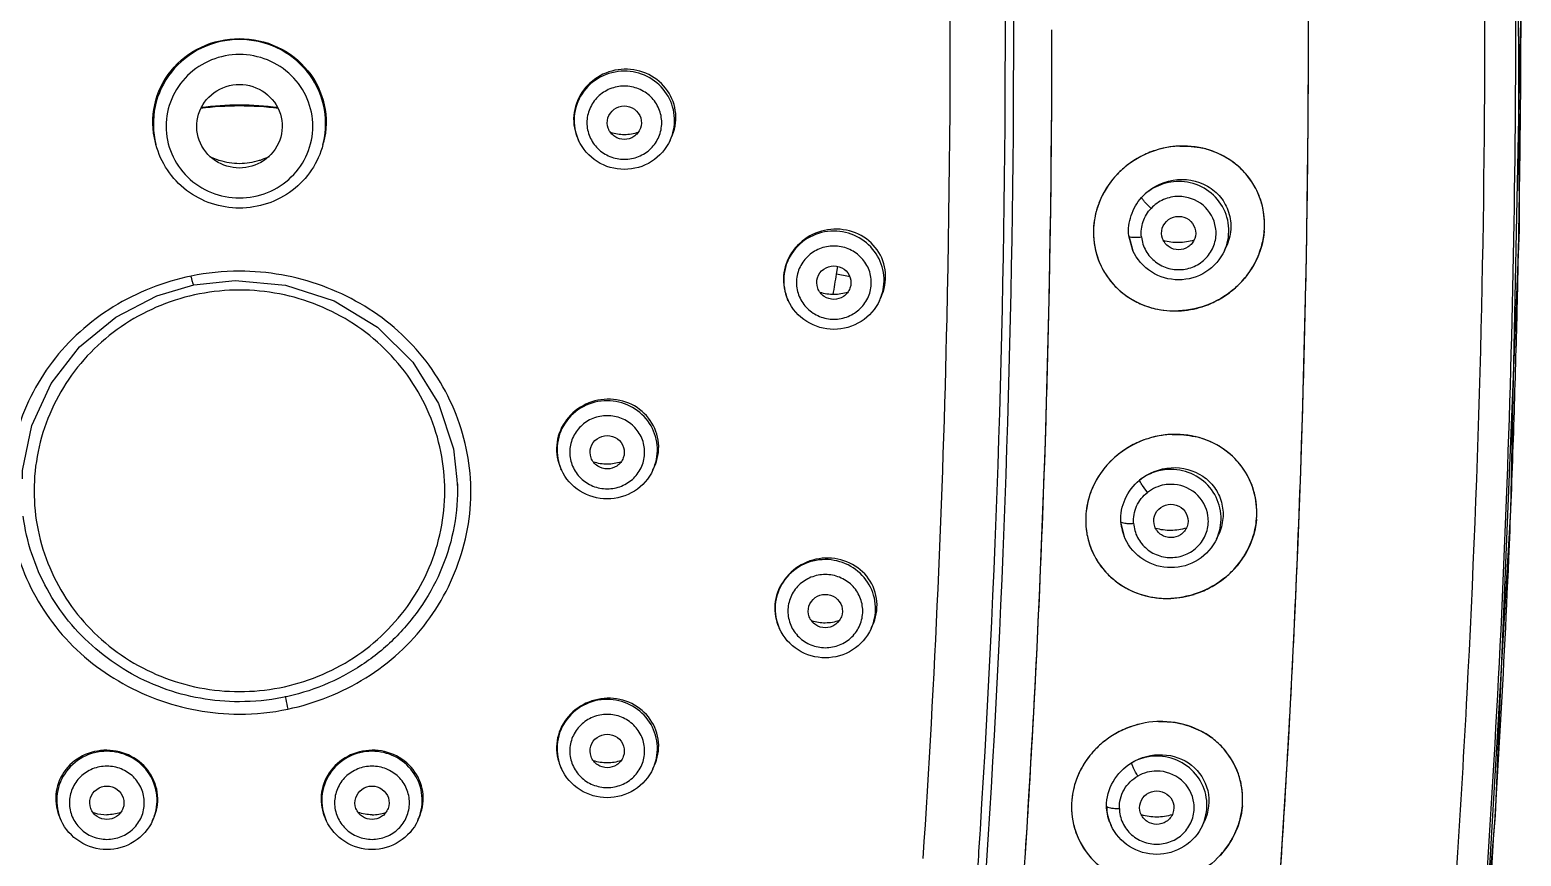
# Model space of a CAD drawing. Extents: x 0 to 3160, y 0 to 2315.
# Drawn here: x 1190.95 to 1225.82, y 992.81 to 1012.14 of the extents above; entities that cross this region are included whole.
import ezdxf

# ---------------------------------------------------------------- set-up
doc = ezdxf.new("R2010")
doc.units = 0
doc.header["$LTSCALE"] = 10
doc.header["$MEASUREMENT"] = 0
doc.layers.add('DEF_LAYER_ASSEM_MEMBER', color=7, linetype='CONTINUOUS')

msp = doc.modelspace()

# ---------------------------------------------------------------- linework, layer by layer
at = {"layer": 'DEF_LAYER_ASSEM_MEMBER', "color": 7, "linetype": 'Continuous'}
for p, q in [((1225.789, 1007.462), (1225.715, 1022.337)), ((1225.583, 1000.894), (1225.825, 1012.764)), ((1205.922, 1009.554), (1205.951, 1009.616)), ((1193.9, 1009.46), (1193.887, 1009.509)), ((1197.805, 1009.46), (1197.818, 1009.509)), ((1203.783, 1009.554), (1203.77, 1009.582)), ((1216.741, 1006.98), (1216.648, 1007.322)), ((1225.222, 993.762), (1225.789, 1007.462)), ((1216.745, 1006.972), (1216.741, 1006.98)), ((1218.885, 1006.972), (1218.927, 1007.063)), ((1208.683, 1005.813), (1208.672, 1005.835)), ((1210.822, 1005.813), (1210.857, 1005.888)), ((1203.383, 1001.844), (1203.368, 1001.875)), ((1205.522, 1001.844), (1205.552, 1001.907)), ((1224.875, 988.949), (1225.583, 1000.894)), ((1216.559, 1000.247), (1216.462, 1000.635)), ((1216.564, 1000.236), (1216.559, 1000.247)), ((1218.704, 1000.236), (1218.747, 1000.33)), ((1217.621, 998.84), (1217.634, 998.84)), ((1208.483, 998.127), (1208.471, 998.151)), ((1210.622, 998.127), (1210.658, 998.204)), ((1203.383, 994.854), (1203.367, 994.887)), ((1205.522, 994.854), (1205.553, 994.92)), ((1191.683, 993.642), (1191.658, 993.696)), ((1193.822, 993.642), (1193.842, 993.684)), ((1197.883, 993.642), (1197.863, 993.684)), ((1200.022, 993.642), (1200.047, 993.696)), ((1218.373, 993.529), (1218.417, 993.624)), ((1224.815, 988.954), (1225.222, 993.762)), ((1216.233, 993.529), (1216.227, 993.542)), ((1214.211, 992.564), (1214.232, 992.882)), ((1214.211, 992.564), (1214.232, 992.881))]:
    msp.add_line(p, q, dxfattribs=at)
at = {"layer": 'DEF_LAYER_ASSEM_MEMBER', "color": 9, "linetype": 'Continuous'}
for p, q in [((1216.648, 1007.322), (1216.745, 1006.972)), ((1209.815, 1006.427), (1209.844, 1006.607)), ((1208.673, 1005.835), (1208.683, 1005.813))]:
    msp.add_line(p, q, dxfattribs=at)
at = {"layer": 'DEF_LAYER_ASSEM_MEMBER', "color": 7, "linetype": 'Continuous'}
for points in [[(1190.782, 1001.64), (1190.778, 1001.83), (1190.994, 1002.884), (1191.446, 1003.869), (1192.115, 1004.728), (1192.958, 1005.421), (1193.923, 1005.919), (1194.784, 1006.173)], [(1194.784, 1006.173), (1195.75, 1006.278), (1196.93, 1006.168), (1198.066, 1005.8), (1199.079, 1005.185), (1199.904, 1004.367), (1200.506, 1003.402), (1200.86, 1002.336), (1200.936, 1001.623)]]:
    msp.add_lwpolyline(points, dxfattribs=at)
at = {"layer": 'DEF_LAYER_ASSEM_MEMBER', "color": 9, "linetype": 'Continuous'}
for centre, radius, start, end in [((900.231, 1011.836), 313.729, 0.0503, 5.90222), ((913.858, 1013.151), 311.965, 358.78693, 0.19914), ((915.882, 1012.087), 297.881, 356.40893, 0.16223), ((917.516, 1012.03), 296.443, 356.23922, 0.01575), ((1195.854, 1003.442), 6.919, 90.0101, 97.5797), ((1195.851, 1003.442), 6.919, 82.4244, 89.9899), ((1204.894, 1010.029), 1.132, 335.2008, 341.6146), ((1195.928, 1009.949), 1.939, 345.4131, 346.8932), ((1217.857, 1007.447), 1.132, 335.2008, 341.6146), ((1195.861, 1000.858), 5.639, 90.0888, 101.6722), ((916.074, 1013.115), 309.75, 358.49496, 358.78489), ((1137.356, 1018.122), 73.397, 350.45149, 350.83128), ((1205.073, 982.749), 24.149, 77.9039, 78.6759), ((1209.794, 1006.288), 1.132, 335.2008, 341.6146), ((917.357, 1013.08), 308.466, 358.01701, 358.49516), ((919.301, 1013.013), 306.521, 357.52408, 358.01697), ((1204.494, 1002.319), 1.132, 335.2008, 341.6146), ((1196.27, 1001.422), 4.68, 0.7035, 1.2093), ((1217.676, 1000.711), 1.132, 335.2008, 341.6146), ((921.78, 1012.901), 304.04, 355.90271, 357.52499), ((1209.594, 998.602), 1.132, 335.2008, 341.6146), ((1195.841, 1001.634), 5.505, 270.0737, 281.983), ((1204.494, 995.329), 1.132, 335.2008, 341.6146), ((1192.794, 994.117), 1.132, 335.2008, 341.6146), ((1198.994, 994.117), 1.132, 335.2008, 341.6146), ((1217.345, 994.004), 1.132, 335.2008, 341.6146), ((923.777, 1011.694), 289.977, 356.22607, 356.38881)]:
    msp.add_arc(centre, radius, start, end, dxfattribs=at)
at = {"layer": 'DEF_LAYER_ASSEM_MEMBER', "color": 7, "linetype": 'Continuous'}
for centre, radius, start, end in [((918.602, 1012.335), 302.25, 356.23239, 0.01627), ((914.452, 1012.411), 306.401, 358.75063, 0.00176), ((918.215, 1012.059), 296.637, 356.29326, 0.0164), ((914.076, 1012.134), 300.777, 358.75048, 0.00183), ((1195.853, 1003.484), 6.897, 90.0086, 97.5044), ((1195.851, 1003.484), 6.897, 82.502, 89.9914), ((1217.931, 1007.273), 2.153, 112.6801, 122.597), ((1217.925, 1007.286), 2.139, 107.8211, 112.6789), ((1217.924, 1007.292), 2.133, 92.9185, 107.8223), ((1217.918, 1007.356), 2.068, 92.1884, 92.8484), ((1217.933, 1007.448), 1.975, 72.763, 77.019), ((1217.945, 1007.484), 1.937, 60.9497, 72.7819), ((1195.846, 1010.576), 1.557, 243.5805, 249.9261), ((1195.845, 1010.574), 1.554, 249.927, 252.6238), ((1195.854, 1010.606), 1.587, 252.6782, 269.9544), ((1195.851, 1010.606), 1.587, 270.0455, 287.2996), ((1195.86, 1010.574), 1.554, 287.3539, 290.0729), ((1195.859, 1010.576), 1.557, 290.0738, 296.461), ((1217.912, 1007.3), 2.12, 128.4076, 137.3247), ((1217.922, 1007.289), 2.135, 122.6145, 128.418), ((1217.972, 1007.535), 1.879, 54.7165, 60.8982), ((1217.99, 1007.561), 1.847, 44.4182, 54.7243), ((1217.854, 1007.35), 2.043, 143.5539, 152.3083), ((1217.876, 1007.334), 2.071, 137.3475, 143.5621), ((1218.019, 1007.59), 1.807, 37.5474, 44.3804), ((1218.024, 1007.594), 1.8, 27.6921, 37.5424), ((1217.802, 1007.378), 1.983, 152.3299, 158.9553), ((1218.034, 1007.601), 1.788, 20.5648, 27.6655), ((1218.014, 1007.594), 1.81, 11.0609, 20.5527), ((1217.771, 1007.39), 1.951, 158.952, 167.832), ((1217.996, 1007.591), 1.827, 2.3259, 11.0332), ((1217.688, 1007.405), 1.866, 175.1789, 179.2504), ((1217.686, 1007.405), 1.864, 175.6705, 184.7747), ((1217.714, 1007.403), 1.892, 167.8528, 175.6643), ((1217.976, 1007.589), 1.847, 358.8526, 5.0234), ((1217.953, 1007.589), 1.871, 355.1894, 2.3257), ((1217.956, 1007.59), 1.867, 355.1646, 358.8472), ((1217.669, 1007.405), 1.847, 179.2573, 184.8108), ((1217.659, 1007.404), 1.837, 184.8117, 189.4037), ((1217.877, 1007.602), 1.947, 338.9673, 349.0904), ((1217.919, 1007.593), 1.905, 349.119, 355.1575), ((1217.636, 1007.401), 1.813, 189.4095, 200.3889), ((1217.822, 1007.623), 2.007, 332.4087, 338.9709), ((1217.629, 1007.399), 1.807, 200.4136, 207.564), ((1217.627, 1007.399), 1.805, 207.587, 217.1654), ((1217.787, 1007.642), 2.046, 323.5521, 332.3875), ((1217.641, 1007.41), 1.823, 217.1714, 224.1626), ((1217.658, 1007.428), 1.847, 224.1954, 234.0537), ((1217.73, 1007.689), 2.12, 308.3199, 317.3432), ((1217.749, 1007.67), 2.093, 317.365, 323.56), ((1217.68, 1007.458), 1.885, 234.0486, 240.6226), ((1217.7, 1007.497), 1.928, 240.6631, 251.4422), ((1217.713, 1007.711), 2.148, 292.5936, 302.4884), ((1217.714, 1007.709), 2.146, 302.504, 308.3291), ((916.357, 1012.087), 298.495, 358.25589, 358.75001), ((1217.714, 1007.536), 1.97, 251.4281, 256.7668), ((1217.723, 1007.683), 2.119, 272.4949, 287.5734), ((1217.717, 1007.702), 2.138, 287.5742, 292.5918), ((916.691, 1012.365), 304.161, 358.24983, 358.75018), ((918.413, 1012.021), 296.438, 357.49137, 358.25645), ((918.512, 1012.307), 302.339, 357.49233, 358.25011), ((1217.742, 1000.536), 2.142, 92.8958, 107.689), ((1217.738, 1000.579), 2.099, 91.9077, 92.8288), ((1217.737, 1000.599), 2.079, 91.9049, 92.8285), ((1217.736, 1000.542), 2.134, 122.3859, 128.151), ((1217.747, 1000.523), 2.157, 112.5018, 122.3673), ((1217.743, 1000.533), 2.145, 107.6891, 112.5023), ((1217.752, 1000.692), 1.984, 73.6138, 76.958), ((1217.764, 1000.73), 1.945, 60.9385, 73.6381), ((1217.793, 1000.787), 1.881, 54.9168, 60.8763), ((1217.815, 1000.816), 1.845, 44.3773, 54.9271), ((1217.686, 1000.593), 2.063, 137.0569, 143.2479), ((1217.725, 1000.555), 2.117, 128.1394, 137.0334), ((1217.846, 1000.848), 1.8, 37.576, 44.3363), ((1217.854, 1000.855), 1.789, 27.5708, 37.5718), ((1196.275, 1001.422), 4.675, 1.5795, 2.3253), ((1217.661, 1000.611), 2.032, 143.2392, 151.9942), ((1217.867, 1000.863), 1.775, 20.4446, 27.5422), ((1196.273, 1001.422), 4.677, 1.2094, 1.5795), ((1217.574, 1000.654), 1.935, 158.6348, 167.547), ((1217.606, 1000.641), 1.969, 152.0164, 158.638), ((1217.849, 1000.856), 1.793, 10.8313, 20.4326), ((1217.515, 1000.667), 1.875, 167.5678, 175.3152), ((1217.831, 1000.854), 1.811, 1.7831, 10.8001), ((1217.812, 1000.852), 1.83, 358.3885, 5.1466), ((1217.79, 1000.853), 1.853, 355.1868, 1.786), ((1217.488, 1000.669), 1.847, 175.0773, 178.9317), ((1217.487, 1000.67), 1.846, 175.3216, 184.7712), ((1217.471, 1000.67), 1.83, 178.9379, 184.8069), ((1217.756, 1000.857), 1.887, 348.6649, 355.1528), ((1217.794, 1000.853), 1.849, 355.1635, 358.3847), ((1217.46, 1000.669), 1.819, 184.8086, 189.164), ((1217.439, 1000.666), 1.798, 189.171, 200.2951), ((1217.712, 1000.866), 1.932, 338.5947, 348.6377), ((1217.434, 1000.665), 1.793, 200.32, 207.474), ((1217.618, 1000.909), 2.035, 323.1963, 331.998), ((1217.655, 1000.889), 1.993, 332.0193, 338.598), ((1217.435, 1000.666), 1.794, 207.4985, 217.1778), ((1217.452, 1000.679), 1.815, 217.183, 224.1374), ((1217.556, 1000.961), 2.116, 308.0583, 316.9681), ((1217.577, 1000.939), 2.086, 316.9899, 323.2043), ((1217.472, 1000.7), 1.844, 224.1721, 234.1487), ((1217.496, 1000.733), 1.886, 234.1417, 240.6049), ((1217.534, 1000.989), 2.152, 292.5704, 302.1686), ((1217.537, 1000.984), 2.146, 302.1846, 308.0679), ((921.186, 1011.893), 293.662, 356.28804, 357.49266), ((1217.518, 1000.776), 1.934, 240.6497, 251.7511), ((1217.533, 1000.817), 1.978, 251.7335, 256.7056), ((1217.542, 1000.966), 2.128, 272.4763, 287.3401), ((1217.536, 1000.984), 2.146, 287.3432, 292.5711), ((921.495, 1012.171), 299.353, 356.2273, 357.49349), ((1217.413, 993.801), 2.16, 112.2657, 122.1011), ((1217.41, 993.809), 2.151, 92.8545, 112.268), ((1217.406, 993.851), 2.109, 91.6177, 92.7909), ((1217.405, 993.87), 2.09, 91.6129, 92.7905), ((1217.42, 993.963), 1.995, 75.0066, 76.8919), ((1217.464, 994.066), 1.883, 55.1807, 60.8588), ((1217.387, 993.84), 2.113, 127.7823, 136.7485), ((1217.4, 993.824), 2.133, 122.121, 127.7953), ((1217.488, 994.098), 1.843, 44.3489, 55.1942), ((1217.522, 994.134), 1.794, 37.6366, 44.304), ((1217.317, 993.901), 2.02, 142.9076, 151.7311), ((1217.344, 993.881), 2.054, 136.7735, 142.917), ((1217.533, 994.143), 1.779, 27.4636, 37.6335), ((1217.548, 994.152), 1.762, 20.3454, 27.433), ((1217.226, 993.946), 1.918, 158.3792, 167.3012), ((1217.26, 993.933), 1.954, 151.7539, 158.3819), ((1217.533, 994.147), 1.778, 10.6112, 20.3335), ((1217.166, 993.96), 1.857, 167.3218, 175.0336), ((1217.516, 994.144), 1.795, 1.1996, 10.5761), ((1217.139, 993.962), 1.829, 174.9731, 178.6179), ((1217.137, 993.963), 1.828, 175.0407, 184.768), ((1217.122, 993.963), 1.812, 178.6234, 184.8029), ((1217.443, 994.147), 1.869, 348.1991, 355.1486), ((1217.477, 994.143), 1.834, 355.184, 1.2053), ((1217.482, 994.144), 1.83, 355.1632, 357.9285), ((1192.749, 994.738), 0.961, 250.5819, 252.8259), ((1192.754, 994.758), 0.981, 252.874, 269.886), ((1198.95, 994.759), 0.982, 270.1282, 288.8288), ((1217.111, 993.962), 1.801, 184.8055, 189.0118), ((1217.092, 993.959), 1.782, 189.0204, 200.2492), ((1217.182, 993.983), 1.052, 200.4755, 204.7781), ((1217.397, 994.158), 1.916, 338.2128, 348.1734), ((1217.089, 993.959), 1.779, 200.2736, 207.4291), ((1217.299, 994.203), 2.024, 322.821, 331.5992), ((1217.338, 994.181), 1.979, 331.6206, 338.2158), ((1217.094, 993.962), 1.785, 207.4553, 217.2334), ((1217.113, 993.977), 1.809, 217.2375, 224.1462), ((1217.255, 994.236), 2.078, 316.5993, 322.829)]:
    msp.add_arc(centre, radius, start, end, dxfattribs=at)
at = {"layer": 'DEF_LAYER_ASSEM_MEMBER', "color": 9, "linetype": 'Continuous'}
for points, start_tangent, end_tangent in [([(1211.841, 992.756), (1212.399, 1005.379), (1210.823, 1043.993)], (0.065946, 0.997823), (-0.102544, 0.994729)), ([(1224.686, 1038.098), (1225.433, 1025.676), (1225.695, 1013.328), (1224.772, 988.982)], (0.078721, -0.996897), (-0.077894, -0.996962)), ([(1223.318, 980.817), (1224.036, 988.687), (1224.562, 996.617), (1224.978, 1012.657)], (0.101463, 0.994839), (-0.00074, 1)), ([(1195.852, 1011.917), (1194.967, 1011.716), (1194.262, 1011.156), (1193.88, 1010.349), (1193.9, 1009.46)], (-1, 0), (0.251844, -0.967768)), ([(1197.817, 1009.509), (1197.817, 1010.386), (1197.427, 1011.175), (1196.726, 1011.722), (1195.852, 1011.917)], (0.226761, 0.97395), (-1, 0)), ([(1195.852, 1011.565), (1195.196, 1011.437), (1194.64, 1011.073), (1194.268, 1010.529), (1194.137, 1009.887), (1194.268, 1009.245), (1194.639, 1008.701), (1195.196, 1008.337), (1195.852, 1008.209)], (-1, 0), (1, 0)), ([(1195.852, 1008.209), (1196.509, 1008.337), (1197.065, 1008.701), (1197.437, 1009.245), (1197.568, 1009.887), (1197.437, 1010.529), (1197.065, 1011.073), (1196.509, 1011.437), (1195.852, 1011.565)], (1, 0), (-1, 0)), ([(1204.852, 1011.175), (1204.291, 1011.035), (1203.866, 1010.649), (1203.682, 1010.112), (1203.783, 1009.554)], (-1, 0), (0.419343, -0.907828)), ([(1205.969, 1009.672), (1206.012, 1010.206), (1205.802, 1010.702), (1205.385, 1011.05), (1204.852, 1011.175)], (0.315224, 0.949017), (-1, 0)), ([(1204.852, 1010.826), (1204.517, 1010.76), (1204.234, 1010.575), (1204.044, 1010.297), (1203.977, 1009.97), (1204.044, 1009.642), (1204.234, 1009.364), (1204.517, 1009.179), (1204.852, 1009.114)], (-1, 0), (1, 0)), ([(1204.852, 1009.114), (1205.187, 1009.179), (1205.471, 1009.364), (1205.661, 1009.642), (1205.727, 1009.97), (1205.661, 1010.297), (1205.471, 1010.575), (1205.187, 1010.76), (1204.852, 1010.826)], (1, 0), (-1, 0)), ([(1217.815, 1008.593), (1217.342, 1008.496), (1216.949, 1008.22)], (-1, 0), (-0.683604, -0.729853)), ([(1218.931, 1007.09), (1218.974, 1007.624), (1218.765, 1008.12), (1218.348, 1008.468), (1217.815, 1008.593)], (0.315224, 0.949017), (-1, 0)), ([(1217.17, 1007.966), (1217.02, 1008.116), (1216.971, 1008.178), (1216.949, 1008.22)], (-0.74472, 0.667377), (-0.235916, 0.971773)), ([(1217.815, 1008.244), (1217.462, 1008.171), (1217.17, 1007.966)], (-1, 0), (-0.683604, -0.729853)), ([(1218.68, 1007.518), (1218.385, 1008.037), (1217.815, 1008.244)], (-0.154981, 0.987917), (-1, 0)), ([(1216.945, 1007.297), (1216.983, 1007.655), (1217.17, 1007.966)], (-0.10707, 0.994252), (0.681969, 0.731381)), ([(1216.945, 1007.297), (1217.049, 1006.973), (1217.273, 1006.715), (1217.582, 1006.562), (1217.928, 1006.539), (1218.256, 1006.648), (1218.514, 1006.873), (1218.664, 1007.179), (1218.68, 1007.518)], (0.108738, -0.99407), (-0.154981, 0.987917)), ([(1209.752, 1007.434), (1209.191, 1007.294), (1208.766, 1006.908), (1208.582, 1006.371), (1208.673, 1005.835)], (-1, 0), (0.399138, -0.916891)), ([(1210.869, 1005.931), (1210.912, 1006.465), (1210.702, 1006.96), (1210.285, 1007.308), (1209.752, 1007.434)], (0.315224, 0.949017), (-1, 0)), ([(1216.648, 1007.322), (1216.677, 1007.303), (1216.743, 1007.292), (1216.837, 1007.29), (1216.945, 1007.297)], (0.400873, -0.916134), (0.994568, 0.104089)), ([(1209.752, 1007.084), (1209.417, 1007.019), (1209.134, 1006.834), (1208.944, 1006.556), (1208.877, 1006.228), (1208.944, 1005.901), (1209.134, 1005.623), (1209.417, 1005.438), (1209.752, 1005.372)], (-1, 0), (1, 0)), ([(1209.752, 1005.372), (1210.087, 1005.438), (1210.371, 1005.623), (1210.561, 1005.901), (1210.627, 1006.228), (1210.561, 1006.556), (1210.371, 1006.834), (1210.087, 1007.019), (1209.752, 1007.084)], (1, 0), (-1, 0)), ([(1196.984, 996.249), (1198.806, 996.981), (1199.585, 997.571), (1200.236, 998.29), (1200.737, 999.111), (1201.078, 1000.003), (1201.248, 1000.938), (1201.233, 1001.884), (1201.036, 1002.81), (1200.668, 1003.685), (1200.143, 1004.483), (1199.472, 1005.175), (1197.791, 1006.152), (1195.852, 1006.497)], (0.978479, 0.206345), (-0.999999, 0.001478)), ([(1194.72, 1006.381), (1192.901, 1005.66), (1192.124, 1005.078), (1191.474, 1004.37), (1190.629, 1002.674), (1190.458, 1001.744), (1190.471, 1000.797), (1191.031, 998.984), (1191.555, 998.177), (1192.227, 997.476), (1193.022, 996.907), (1193.91, 996.484), (1194.862, 996.221), (1195.848, 996.129)], (-0.97947, -0.201589), (0.999987, -0.005018)), ([(1194.784, 1006.173), (1194.781, 1006.176), (1194.776, 1006.187), (1194.769, 1006.206), (1194.76, 1006.232), (1194.741, 1006.301), (1194.72, 1006.381)], (-0.97952, -0.201348), (-0.239615, 0.970868)), ([(1195.852, 1006.054), (1194.916, 1005.964), (1194.015, 1005.696), (1193.185, 1005.262), (1192.457, 1004.678), (1191.86, 1003.966), (1191.416, 1003.154), (1191.143, 1002.273), (1191.05, 1001.357), (1191.143, 1000.44), (1191.416, 999.559), (1191.86, 998.747), (1192.457, 998.035), (1193.185, 997.451), (1194.015, 997.017), (1194.916, 996.75), (1195.852, 996.66)], (-1, 0), (1, 0)), ([(1195.852, 996.66), (1196.789, 996.75), (1197.69, 997.017), (1198.52, 997.451), (1199.248, 998.035), (1199.845, 998.747), (1200.289, 999.559), (1200.562, 1000.44), (1200.655, 1001.357), (1200.562, 1002.273), (1200.289, 1003.154), (1199.845, 1003.966), (1199.248, 1004.678), (1198.52, 1005.262), (1197.69, 1005.696), (1196.789, 1005.964), (1195.852, 1006.054)], (1, 0), (-1, 0)), ([(1204.452, 1003.465), (1203.891, 1003.325), (1203.466, 1002.939), (1203.282, 1002.402), (1203.383, 1001.844)], (-1, 0), (0.419343, -0.907828)), ([(1205.569, 1001.961), (1205.612, 1002.496), (1205.402, 1002.991), (1204.985, 1003.339), (1204.452, 1003.465)], (0.315224, 0.949017), (-1, 0)), ([(1204.452, 1003.115), (1204.117, 1003.05), (1203.834, 1002.865), (1203.644, 1002.587), (1203.577, 1002.259), (1203.644, 1001.932), (1203.834, 1001.654), (1204.117, 1001.469), (1204.452, 1001.403)], (-1, 0), (1, 0)), ([(1204.452, 1001.403), (1204.787, 1001.469), (1205.071, 1001.654), (1205.261, 1001.932), (1205.327, 1002.259), (1205.261, 1002.587), (1205.071, 1002.865), (1204.787, 1003.05), (1204.452, 1003.115)], (1, 0), (-1, 0)), ([(1217.634, 1001.857), (1217.245, 1001.793), (1216.9, 1001.606)], (-1, 0), (-0.787378, -0.61647)), ([(1217.087, 1001.32), (1216.961, 1001.491), (1216.919, 1001.561), (1216.9, 1001.606)], (-0.633299, 0.773907), (-0.19518, 0.980767)), ([(1218.75, 1000.354), (1218.793, 1000.889), (1218.584, 1001.384), (1218.167, 1001.732), (1217.634, 1001.857)], (0.315224, 0.949017), (-1, 0)), ([(1216.761, 1000.597), (1216.832, 1000.998), (1217.087, 1001.32)], (-0.064106, 0.997943), (0.786046, 0.618168)), ([(1217.634, 1001.508), (1217.487, 1001.496), (1217.087, 1001.32)], (-1, 0), (-0.787378, -0.61647)), ([(1218.501, 1000.771), (1218.208, 1001.298), (1217.634, 1001.508)], (-0.142025, 0.989863), (-1, 0)), ([(1216.462, 1000.635), (1216.492, 1000.615), (1216.558, 1000.6), (1216.652, 1000.594), (1216.761, 1000.597)], (0.396092, -0.918211), (0.998007, 0.063098)), ([(1216.462, 1000.635), (1216.564, 1000.236)], (0.065937, -0.997824), (0.419212, -0.907888)), ([(1216.761, 1000.597), (1216.852, 1000.267), (1217.069, 999.999), (1217.375, 999.834), (1217.723, 999.801), (1218.057, 999.903), (1218.323, 1000.124), (1218.479, 1000.43), (1218.501, 1000.771)], (0.065937, -0.997824), (-0.142025, 0.989863)), ([(1209.552, 999.748), (1208.991, 999.608), (1208.566, 999.222), (1208.382, 998.685), (1208.483, 998.127)], (-1, 0), (0.419343, -0.907828)), ([(1210.669, 998.244), (1210.712, 998.779), (1210.502, 999.274), (1210.085, 999.622), (1209.552, 999.748)], (0.315224, 0.949017), (-1, 0)), ([(1209.552, 999.398), (1209.217, 999.333), (1208.934, 999.148), (1208.744, 998.87), (1208.677, 998.542), (1208.744, 998.215), (1208.934, 997.937), (1209.217, 997.752), (1209.552, 997.686)], (-1, 0), (1, 0)), ([(1209.552, 997.686), (1209.887, 997.752), (1210.171, 997.937), (1210.361, 998.215), (1210.427, 998.542), (1210.361, 998.87), (1210.171, 999.148), (1209.887, 999.333), (1209.552, 999.398)], (1, 0), (-1, 0)), ([(1196.927, 996.549), (1196.938, 996.482), (1196.984, 996.249)], (0.147268, -0.989097), (0.21675, -0.976227)), ([(1204.452, 996.475), (1203.891, 996.335), (1203.466, 995.949), (1203.282, 995.412), (1203.383, 994.854)], (-1, 0), (0.419343, -0.907828)), ([(1205.569, 994.971), (1205.612, 995.506), (1205.402, 996.001), (1204.985, 996.349), (1204.452, 996.475)], (0.315224, 0.949017), (-1, 0)), ([(1204.452, 996.125), (1204.117, 996.06), (1203.834, 995.875), (1203.644, 995.597), (1203.577, 995.269), (1203.644, 994.942), (1203.834, 994.664), (1204.117, 994.479), (1204.452, 994.413)], (-1, 0), (1, 0)), ([(1204.452, 994.413), (1204.787, 994.479), (1205.071, 994.664), (1205.261, 994.942), (1205.327, 995.269), (1205.261, 995.597), (1205.071, 995.875), (1204.787, 996.06), (1204.452, 996.125)], (1, 0), (-1, 0)), ([(1192.752, 995.263), (1192.191, 995.123), (1191.766, 994.738), (1191.582, 994.2), (1191.683, 993.642)], (-1, 0), (0.419343, -0.907828)), ([(1193.869, 993.76), (1193.912, 994.294), (1193.702, 994.79), (1193.285, 995.138), (1192.752, 995.263)], (0.315224, 0.949017), (-1, 0)), ([(1198.952, 995.263), (1198.391, 995.123), (1197.966, 994.738), (1197.782, 994.2), (1197.883, 993.642)], (-1, 0), (0.419343, -0.907828)), ([(1200.069, 993.76), (1200.112, 994.294), (1199.902, 994.79), (1199.485, 995.138), (1198.952, 995.263)], (0.315224, 0.949017), (-1, 0)), ([(1217.303, 995.15), (1216.711, 994.993)], (-1, 0), (-0.868517, -0.495659)), ([(1216.862, 994.684), (1216.76, 994.871), (1216.726, 994.946), (1216.711, 994.993)], (-0.512271, 0.858824), (-0.154561, 0.987983)), ([(1218.419, 993.647), (1218.462, 994.181), (1218.253, 994.676), (1217.836, 995.025), (1217.303, 995.15)], (0.315224, 0.949017), (-1, 0)), ([(1192.752, 994.914), (1192.417, 994.849), (1192.134, 994.663), (1191.944, 994.385), (1191.877, 994.058), (1191.944, 993.73), (1192.134, 993.453), (1192.417, 993.267), (1192.752, 993.202)], (-1, 0), (1, 0)), ([(1192.752, 993.202), (1193.087, 993.267), (1193.371, 993.452), (1193.561, 993.73), (1193.627, 994.058), (1193.561, 994.385), (1193.371, 994.663), (1193.087, 994.849), (1192.752, 994.914)], (1, 0), (-1, 0)), ([(1198.952, 994.914), (1198.617, 994.849), (1198.334, 994.663), (1198.144, 994.385), (1198.077, 994.058), (1198.144, 993.73), (1198.334, 993.453), (1198.617, 993.267), (1198.952, 993.202)], (-1, 0), (1, 0)), ([(1198.952, 993.202), (1199.287, 993.267), (1199.571, 993.452), (1199.761, 993.73), (1199.827, 994.058), (1199.761, 994.385), (1199.571, 994.663), (1199.287, 994.849), (1198.952, 994.914)], (1, 0), (-1, 0)), ([(1216.428, 993.925), (1216.537, 994.364), (1216.862, 994.684)], (-0.007391, 0.999973), (0.8634, 0.50452)), ([(1217.303, 994.8), (1216.862, 994.684)], (-1, 0), (-0.868517, -0.495659)), ([(1218.171, 994.053), (1217.881, 994.587), (1217.303, 994.8)], (-0.129071, 0.991635), (-1, 0)), ([(1216.129, 993.975), (1216.159, 993.954), (1216.225, 993.937), (1216.319, 993.927), (1216.428, 993.925)], (0.390868, -0.920447), (0.999754, 0.02217)), ([(1216.129, 993.975), (1216.233, 993.529)], (0.023171, -0.999732), (0.419265, -0.907864)), ([(1216.428, 993.925), (1216.507, 993.589), (1216.715, 993.31), (1217.018, 993.135), (1217.368, 993.091), (1217.707, 993.185), (1217.981, 993.403), (1218.144, 993.709), (1218.171, 994.053)], (0.023171, -0.999732), (-0.129071, 0.991635))]:
    msp.add_spline(points, degree=3, dxfattribs=dict(at, start_tangent=start_tangent, end_tangent=end_tangent))
at = {"layer": 'DEF_LAYER_ASSEM_MEMBER', "color": 7, "linetype": 'Continuous'}
for points, start_tangent, end_tangent in [([(1193.887, 1009.509), (1193.87, 1010.389), (1194.254, 1011.187), (1194.963, 1011.741), (1195.852, 1011.939)], (-0.251773, 0.967786), (1, 0.000008)), ([(1195.852, 1011.939), (1196.742, 1011.741), (1197.451, 1011.187), (1197.835, 1010.389), (1197.818, 1009.509)], (1, 0.000008), (-0.251772, -0.967787)), ([(1204.852, 1011.221), (1204.287, 1011.068), (1203.859, 1010.675), (1203.671, 1010.136), (1203.77, 1009.582)], (-0.999645, -0.026659), (0.419219, -0.907885)), ([(1205.951, 1009.616), (1206.053, 1010.183), (1205.861, 1010.719), (1205.426, 1011.095), (1204.852, 1011.221)], (0.419386, 0.907808), (-0.999645, -0.026659)), ([(1195.293, 1009.076), (1194.91, 1009.56), (1194.896, 1010.173), (1195.258, 1010.673), (1195.852, 1010.865)], (-0.834751, 0.550628), (1, 0)), ([(1195.852, 1010.865), (1196.447, 1010.673), (1196.809, 1010.173), (1196.795, 1009.56), (1196.412, 1009.076)], (1, 0), (-0.83475, -0.550629)), ([(1204.629, 1009.645), (1204.475, 1009.839), (1204.47, 1010.084), (1204.614, 1010.284), (1204.852, 1010.361)], (-0.834959, 0.550312), (1, 0)), ([(1204.852, 1010.361), (1205.09, 1010.284), (1205.235, 1010.084), (1205.229, 1009.839), (1205.076, 1009.645)], (1, 0), (-0.834976, -0.550286)), ([(1204.852, 1009.687), (1204.535, 1009.74)], (-0.999994, -0.003358), (-0.944226, 0.329299)), ([(1204.852, 1009.578), (1204.629, 1009.645)], (-1, 0), (-0.834959, 0.550312)), ([(1205.176, 1009.744), (1204.852, 1009.687)], (-0.941796, -0.336184), (-0.999994, -0.003358)), ([(1205.076, 1009.645), (1204.852, 1009.578)], (-0.834976, -0.550286), (-1, 0)), ([(1195.852, 1007.972), (1195.2, 1008.078), (1194.617, 1008.387), (1194.167, 1008.864), (1193.9, 1009.46)], (-1, 0), (-0.251722, 0.9678)), ([(1197.805, 1009.46), (1197.538, 1008.864), (1197.088, 1008.387), (1196.505, 1008.078), (1195.852, 1007.972)], (-0.251722, -0.9678), (-1, 0)), ([(1204.852, 1008.876), (1204.217, 1009.06), (1203.783, 1009.554)], (-1, 0), (-0.419196, 0.907896)), ([(1205.922, 1009.554), (1205.488, 1009.06), (1204.852, 1008.876)], (-0.419196, -0.907896), (-1, 0)), ([(1217.815, 1009.422), (1217.097, 1009.258), (1216.471, 1008.855), (1216.026, 1008.262), (1215.829, 1007.562)], (-0.998764, -0.049694), (-0.083951, -0.99647)), ([(1217.839, 1009.423), (1217.815, 1009.421)], (-0.99927, -0.038205), (-0.997466, -0.071144)), ([(1219.816, 1007.751), (1219.617, 1008.432), (1219.176, 1008.978), (1218.556, 1009.322), (1217.839, 1009.423)], (-0.087649, 0.996151), (-0.99927, -0.038205)), ([(1217.839, 1009.423), (1218.377, 1009.372)], (0.999271, 0.038187), (0.974436, -0.224667)), ([(1195.852, 1008.909), (1195.293, 1009.076)], (-1, 0), (-0.834751, 0.550628)), ([(1196.412, 1009.076), (1195.852, 1008.909)], (-0.83475, -0.550629), (-1, 0)), ([(1216.949, 1008.22), (1217.686, 1008.625), (1218.487, 1008.487), (1218.794, 1008.227), (1218.984, 1007.874), (1219.032, 1007.468), (1218.927, 1007.064)], (0.66813, 0.744045), (-0.418848, -0.908056)), ([(1216.648, 1007.322), (1216.703, 1007.797), (1216.949, 1008.22)], (-0.102605, 0.994722), (0.66813, 0.744045)), ([(1217.591, 1007.063), (1217.438, 1007.257), (1217.432, 1007.502), (1217.577, 1007.702), (1217.815, 1007.779)], (-0.834959, 0.550312), (1, 0)), ([(1217.815, 1007.779), (1218.053, 1007.702), (1218.197, 1007.502), (1218.192, 1007.257), (1218.038, 1007.063)], (1, 0), (-0.834976, -0.550286)), ([(1209.752, 1007.478), (1209.19, 1007.319), (1208.763, 1006.924), (1208.575, 1006.385), (1208.672, 1005.835)], (-0.999158, -0.041034), (0.419247, -0.907872)), ([(1210.857, 1005.888), (1210.959, 1006.458), (1210.765, 1006.992), (1210.327, 1007.361), (1209.752, 1007.478)], (0.419388, 0.907807), (-0.999158, -0.041034)), ([(1215.828, 1007.25), (1216.026, 1006.565), (1216.47, 1006.013), (1217.094, 1005.666), (1217.815, 1005.567)], (0.083662, -0.996494), (0.999105, 0.04231)), ([(1217.815, 1007.164), (1217.46, 1007.212)], (-0.999966, -0.008289), (-0.960268, 0.279079)), ([(1219.817, 1007.433), (1219.617, 1006.727), (1219.168, 1006.131), (1218.537, 1005.727), (1217.815, 1005.567)], (-0.083758, -0.996486), (-0.999105, -0.04231)), ([(1218.176, 1007.219), (1217.815, 1007.164)], (-0.957574, -0.288187), (-0.999966, -0.008289)), ([(1218.885, 1006.972), (1218.451, 1006.478), (1217.815, 1006.294), (1217.179, 1006.478), (1216.745, 1006.972)], (-0.419196, -0.907896), (-0.419196, 0.907896)), ([(1217.815, 1006.996), (1217.591, 1007.063)], (-1, 0), (-0.834959, 0.550312)), ([(1218.038, 1007.063), (1217.815, 1006.996)], (-0.834976, -0.550286), (-1, 0)), ([(1209.529, 1005.904), (1209.375, 1006.098), (1209.37, 1006.343), (1209.514, 1006.543), (1209.752, 1006.62)], (-0.834959, 0.550312), (1, 0)), ([(1209.752, 1006.62), (1209.99, 1006.543), (1210.135, 1006.343), (1210.129, 1006.098), (1209.976, 1005.904)], (1, 0), (-0.834976, -0.550286)), ([(1209.752, 1005.135), (1209.117, 1005.319), (1208.683, 1005.813)], (-1, 0), (-0.419196, 0.907896)), ([(1209.752, 1005.948), (1209.435, 1006)], (-0.999987, -0.005191), (-0.94498, 0.327127)), ([(1209.752, 1005.837), (1209.529, 1005.904)], (-1, 0), (-0.834959, 0.550312)), ([(1210.081, 1006.006), (1209.752, 1005.948)], (-0.940984, -0.338452), (-0.999987, -0.005191)), ([(1209.976, 1005.904), (1209.752, 1005.837)], (-0.834976, -0.550286), (-1, 0)), ([(1210.822, 1005.813), (1210.388, 1005.319), (1209.752, 1005.135)], (-0.419196, -0.907896), (-1, 0)), ([(1217.263, 1005.618), (1217.815, 1005.567)], (0.973432, -0.228975), (0.999105, 0.042305)), ([(1204.452, 1003.501), (1203.887, 1003.349), (1203.458, 1002.959), (1203.271, 1002.425), (1203.368, 1001.875)], (-0.999676, -0.025471), (0.419222, -0.907884)), ([(1205.552, 1001.908), (1205.652, 1002.47), (1205.46, 1003.002), (1205.026, 1003.376), (1204.452, 1003.501)], (0.419453, 0.907777), (-0.999676, -0.025471)), ([(1204.229, 1001.935), (1204.075, 1002.129), (1204.07, 1002.374), (1204.214, 1002.574), (1204.452, 1002.651)], (-0.834959, 0.550312), (1, 0)), ([(1204.452, 1002.651), (1204.69, 1002.574), (1204.835, 1002.374), (1204.829, 1002.129), (1204.676, 1001.935)], (1, 0), (-0.834976, -0.550286)), ([(1217.634, 1002.676), (1216.917, 1002.513), (1216.29, 1002.112), (1215.845, 1001.523), (1215.648, 1000.828)], (-0.998782, -0.049349), (-0.085727, -0.996319)), ([(1217.667, 1002.677), (1218.2, 1002.625)], (0.999447, 0.033243), (0.974199, -0.225692)), ([(1219.635, 1001.017), (1219.436, 1001.69), (1218.998, 1002.231), (1218.382, 1002.574), (1217.668, 1002.677)], (-0.08982, 0.995958), (-0.999446, -0.033287)), ([(1204.452, 1001.978), (1204.134, 1002.031)], (-0.999995, -0.003232), (-0.944533, 0.328416)), ([(1204.452, 1001.868), (1204.229, 1001.935)], (-1, 0), (-0.834959, 0.550312)), ([(1204.775, 1002.034), (1204.452, 1001.978)], (-0.942641, -0.33381), (-0.999995, -0.003232)), ([(1204.676, 1001.935), (1204.452, 1001.868)], (-0.834976, -0.550286), (-1, 0)), ([(1204.452, 1001.166), (1203.817, 1001.35), (1203.383, 1001.844)], (-1, 0), (-0.419196, 0.907896)), ([(1205.522, 1001.844), (1205.088, 1001.35), (1204.452, 1001.166)], (-0.419196, -0.907896), (-1, 0)), ([(1216.462, 1000.635), (1216.564, 1001.165), (1216.9, 1001.606)], (-0.057785, 0.998329), (0.770688, 0.637213)), ([(1216.9, 1001.606), (1217.641, 1001.897), (1218.38, 1001.698), (1218.652, 1001.435), (1218.815, 1001.094), (1218.849, 1000.711), (1218.747, 1000.33)], (0.770688, 0.637213), (-0.419277, -0.907859)), ([(1200.953, 1001.521), (1200.873, 1000.531), (1200.595, 999.576), (1200.129, 998.695), (1199.495, 997.92), (1198.718, 997.285), (1197.828, 996.812), (1196.86, 996.52), (1195.852, 996.422)], (0.020725, -0.999785), (-1, 0)), ([(1217.411, 1000.328), (1217.257, 1000.521), (1217.251, 1000.766), (1217.396, 1000.967), (1217.634, 1001.043)], (-0.834959, 0.550312), (1, 0)), ([(1217.634, 1001.043), (1217.872, 1000.967), (1218.017, 1000.766), (1218.011, 1000.521), (1217.857, 1000.328)], (1, 0), (-0.834976, -0.550286)), ([(1195.852, 996.422), (1194.94, 996.502), (1194.057, 996.742), (1193.232, 997.131), (1192.491, 997.66), (1191.858, 998.31), (1191.355, 999.06), (1190.996, 999.886), (1190.795, 1000.763)], (-1, 0), (-0.134066, 0.990972)), ([(1219.636, 1000.697), (1219.437, 999.996), (1218.988, 999.402), (1218.356, 999), (1217.634, 998.84)], (-0.083815, -0.996481), (-0.999115, -0.042065)), ([(1215.647, 1000.516), (1215.845, 999.835), (1216.288, 999.286), (1216.912, 998.94), (1217.634, 998.84)], (0.083636, -0.996496), (0.999115, 0.042065)), ([(1218.704, 1000.236), (1218.27, 999.742), (1217.634, 999.559), (1216.998, 999.742), (1216.564, 1000.236)], (-0.419196, -0.907896), (-0.419196, 0.907896)), ([(1217.634, 1000.429), (1217.278, 1000.478)], (-0.999966, -0.008273), (-0.960566, 0.278051)), ([(1217.634, 1000.261), (1217.411, 1000.328)], (-1, 0), (-0.834959, 0.550312)), ([(1217.995, 1000.484), (1217.634, 1000.429)], (-0.957961, -0.286897), (-0.999966, -0.008273)), ([(1217.857, 1000.328), (1217.634, 1000.261)], (-0.834976, -0.550286), (-1, 0)), ([(1209.552, 999.783), (1208.99, 999.625), (1208.563, 999.231), (1208.375, 998.697), (1208.471, 998.151)], (-0.999182, -0.040442), (0.419259, -0.907866)), ([(1210.658, 998.204), (1210.758, 998.77), (1210.564, 999.3), (1210.127, 999.666), (1209.552, 999.783)], (0.419467, 0.907771), (-0.999182, -0.040442)), ([(1209.329, 998.218), (1209.175, 998.412), (1209.17, 998.657), (1209.314, 998.857), (1209.552, 998.934)], (-0.834959, 0.550312), (1, 0)), ([(1209.552, 998.934), (1209.79, 998.857), (1209.935, 998.657), (1209.929, 998.412), (1209.776, 998.218)], (1, 0), (-0.834976, -0.550286)), ([(1217.078, 998.893), (1217.621, 998.84)], (0.973188, -0.230013), (0.999352, 0.035996)), ([(1209.552, 997.449), (1208.917, 997.633), (1208.483, 998.127)], (-1, 0), (-0.419196, 0.907896)), ([(1209.552, 998.263), (1209.234, 998.315)], (-0.999987, -0.005155), (-0.94557, 0.325418)), ([(1209.552, 998.151), (1209.329, 998.218)], (-1, 0), (-0.834959, 0.550312)), ([(1209.88, 998.32), (1209.552, 998.263)], (-0.941844, -0.336051), (-0.999987, -0.005155)), ([(1209.776, 998.218), (1209.552, 998.151)], (-0.834976, -0.550286), (-1, 0)), ([(1210.622, 998.127), (1210.188, 997.633), (1209.552, 997.449)], (-0.419196, -0.907896), (-1, 0)), ([(1204.452, 996.503), (1203.887, 996.352), (1203.458, 995.964), (1203.271, 995.433), (1203.367, 994.887)], (-0.999675, -0.025476), (0.419239, -0.907876)), ([(1205.553, 994.92), (1205.652, 995.479), (1205.46, 996.007), (1205.026, 996.378), (1204.452, 996.503)], (0.419513, 0.907749), (-0.999675, -0.025476)), ([(1204.229, 994.945), (1204.075, 995.139), (1204.07, 995.384), (1204.214, 995.584), (1204.452, 995.661)], (-0.834959, 0.550312), (1, 0)), ([(1204.452, 995.661), (1204.69, 995.584), (1204.835, 995.384), (1204.829, 995.139), (1204.676, 994.945)], (1, 0), (-0.834976, -0.550286)), ([(1217.303, 995.957), (1216.586, 995.796), (1215.959, 995.397), (1215.514, 994.812), (1215.317, 994.122)], (-0.998814, -0.048688), (-0.087546, -0.99616)), ([(1219.31, 994.078), (1219.178, 994.822), (1218.756, 995.436), (1218.113, 995.834), (1217.346, 995.959)], (0.036088, 0.999349), (-0.999602, -0.028226)), ([(1217.346, 995.959), (1217.873, 995.907)], (0.999604, 0.028149), (0.973942, -0.226799)), ([(1217.936, 995.891), (1218.381, 995.711)], (0.965953, -0.258719), (0.873388, -0.487025)), ([(1192.752, 995.287), (1192.181, 995.153), (1191.749, 994.777), (1191.56, 994.249), (1191.658, 993.696)], (-0.999958, 0.00913), (0.419462, -0.907773)), ([(1193.842, 993.684), (1193.939, 994.232), (1193.751, 994.761), (1193.321, 995.144), (1192.752, 995.287)], (0.419387, 0.907808), (-0.999958, 0.00913)), ([(1198.952, 995.287), (1198.384, 995.144), (1197.954, 994.761), (1197.766, 994.232), (1197.863, 993.684)], (-0.999957, -0.009235), (0.419633, -0.907694)), ([(1200.047, 993.696), (1200.145, 994.249), (1199.956, 994.777), (1199.524, 995.154), (1198.952, 995.287)], (0.419636, 0.907692), (-0.999957, -0.009235)), ([(1204.452, 994.989), (1204.134, 995.042)], (-0.999995, -0.003255), (-0.944998, 0.327075)), ([(1204.775, 995.045), (1204.452, 994.989)], (-0.943367, -0.331752), (-0.999995, -0.003255)), ([(1216.129, 993.975), (1216.283, 994.551), (1216.711, 994.993)], (-0.012704, 0.999919), (0.852011, 0.523524)), ([(1216.711, 994.993), (1217.439, 995.182), (1218.116, 994.935), (1218.494, 994.343), (1218.417, 993.624)], (0.852011, 0.523524), (-0.418926, -0.908021)), ([(1204.452, 994.176), (1203.817, 994.36), (1203.383, 994.854)], (-1, 0), (-0.419196, 0.907896)), ([(1204.452, 994.878), (1204.229, 994.945)], (-1, 0), (-0.834959, 0.550312)), ([(1204.676, 994.945), (1204.452, 994.878)], (-0.834976, -0.550286), (-1, 0)), ([(1205.522, 994.854), (1205.088, 994.36), (1204.452, 994.176)], (-0.419196, -0.907896), (-1, 0)), ([(1192.529, 993.733), (1192.375, 993.927), (1192.37, 994.172), (1192.514, 994.372), (1192.752, 994.449)], (-0.834959, 0.550312), (1, 0)), ([(1192.752, 994.449), (1192.99, 994.372), (1193.135, 994.172), (1193.129, 993.927), (1192.976, 993.733)], (1, 0), (-0.834976, -0.550286)), ([(1198.729, 993.733), (1198.575, 993.927), (1198.57, 994.172), (1198.714, 994.372), (1198.952, 994.449)], (-0.834959, 0.550312), (1, 0)), ([(1198.952, 994.449), (1199.19, 994.372), (1199.335, 994.172), (1199.329, 993.927), (1199.176, 993.733)], (1, 0), (-0.834976, -0.550286)), ([(1217.079, 993.62), (1216.926, 993.814), (1216.92, 994.059), (1217.065, 994.259), (1217.303, 994.336)], (-0.834959, 0.550312), (1, 0)), ([(1217.303, 994.336), (1217.541, 994.259), (1217.685, 994.059), (1217.68, 993.814), (1217.526, 993.62)], (1, 0), (-0.834976, -0.550286)), ([(1216.197, 993.615), (1216.129, 993.975)], (-0.349752, 0.936842), (-0.012704, 0.999919)), ([(1219.305, 993.989), (1219.107, 993.293), (1218.658, 992.702), (1218.026, 992.301), (1217.303, 992.142)], (-0.083878, -0.996476), (-0.999136, -0.041549)), ([(1192.752, 992.964), (1192.117, 993.148), (1191.683, 993.642)], (-1, 0), (-0.419196, 0.907896)), ([(1192.752, 993.666), (1192.529, 993.733)], (-1, 0), (-0.834959, 0.550312)), ([(1193.072, 993.831), (1192.752, 993.777)], (-0.944475, -0.328582), (-0.999999, 0.001165)), ([(1192.976, 993.733), (1192.752, 993.666)], (-0.834976, -0.550286), (-1, 0)), ([(1193.822, 993.642), (1193.388, 993.148), (1192.752, 992.964)], (-0.419196, -0.907896), (-1, 0)), ([(1198.952, 992.964), (1198.317, 993.148), (1197.883, 993.642)], (-1, 0), (-0.419196, 0.907896)), ([(1198.952, 993.777), (1198.631, 993.832)], (-0.999999, -0.001181), (-0.943639, 0.330977)), ([(1198.952, 993.666), (1198.729, 993.733)], (-1, 0), (-0.834959, 0.550312)), ([(1199.176, 993.733), (1198.952, 993.666)], (-0.834976, -0.550286), (-1, 0)), ([(1200.022, 993.642), (1199.588, 993.148), (1198.952, 992.964)], (-0.419196, -0.907896), (-1, 0)), ([(1215.316, 993.811), (1215.513, 993.133), (1215.955, 992.587), (1216.579, 992.242), (1217.303, 992.142)], (0.083606, -0.996499), (0.999136, 0.041549)), ([(1217.303, 993.723), (1216.947, 993.772)], (-0.999966, -0.008203), (-0.960892, 0.276922)), ([(1217.303, 993.553), (1217.079, 993.62)], (-1, 0), (-0.834959, 0.550312)), ([(1217.663, 993.777), (1217.303, 993.723)], (-0.958596, -0.284769), (-0.999966, -0.008203)), ([(1217.526, 993.62), (1217.303, 993.553)], (-0.834976, -0.550286), (-1, 0)), ([(1218.373, 993.529), (1217.939, 993.035), (1217.303, 992.851), (1216.667, 993.035), (1216.233, 993.529)], (-0.419196, -0.907896), (-0.419196, 0.907896))]:
    msp.add_spline(points, degree=3, dxfattribs=dict(at, start_tangent=start_tangent, end_tangent=end_tangent))

doc.saveas('drawing.dxf')
